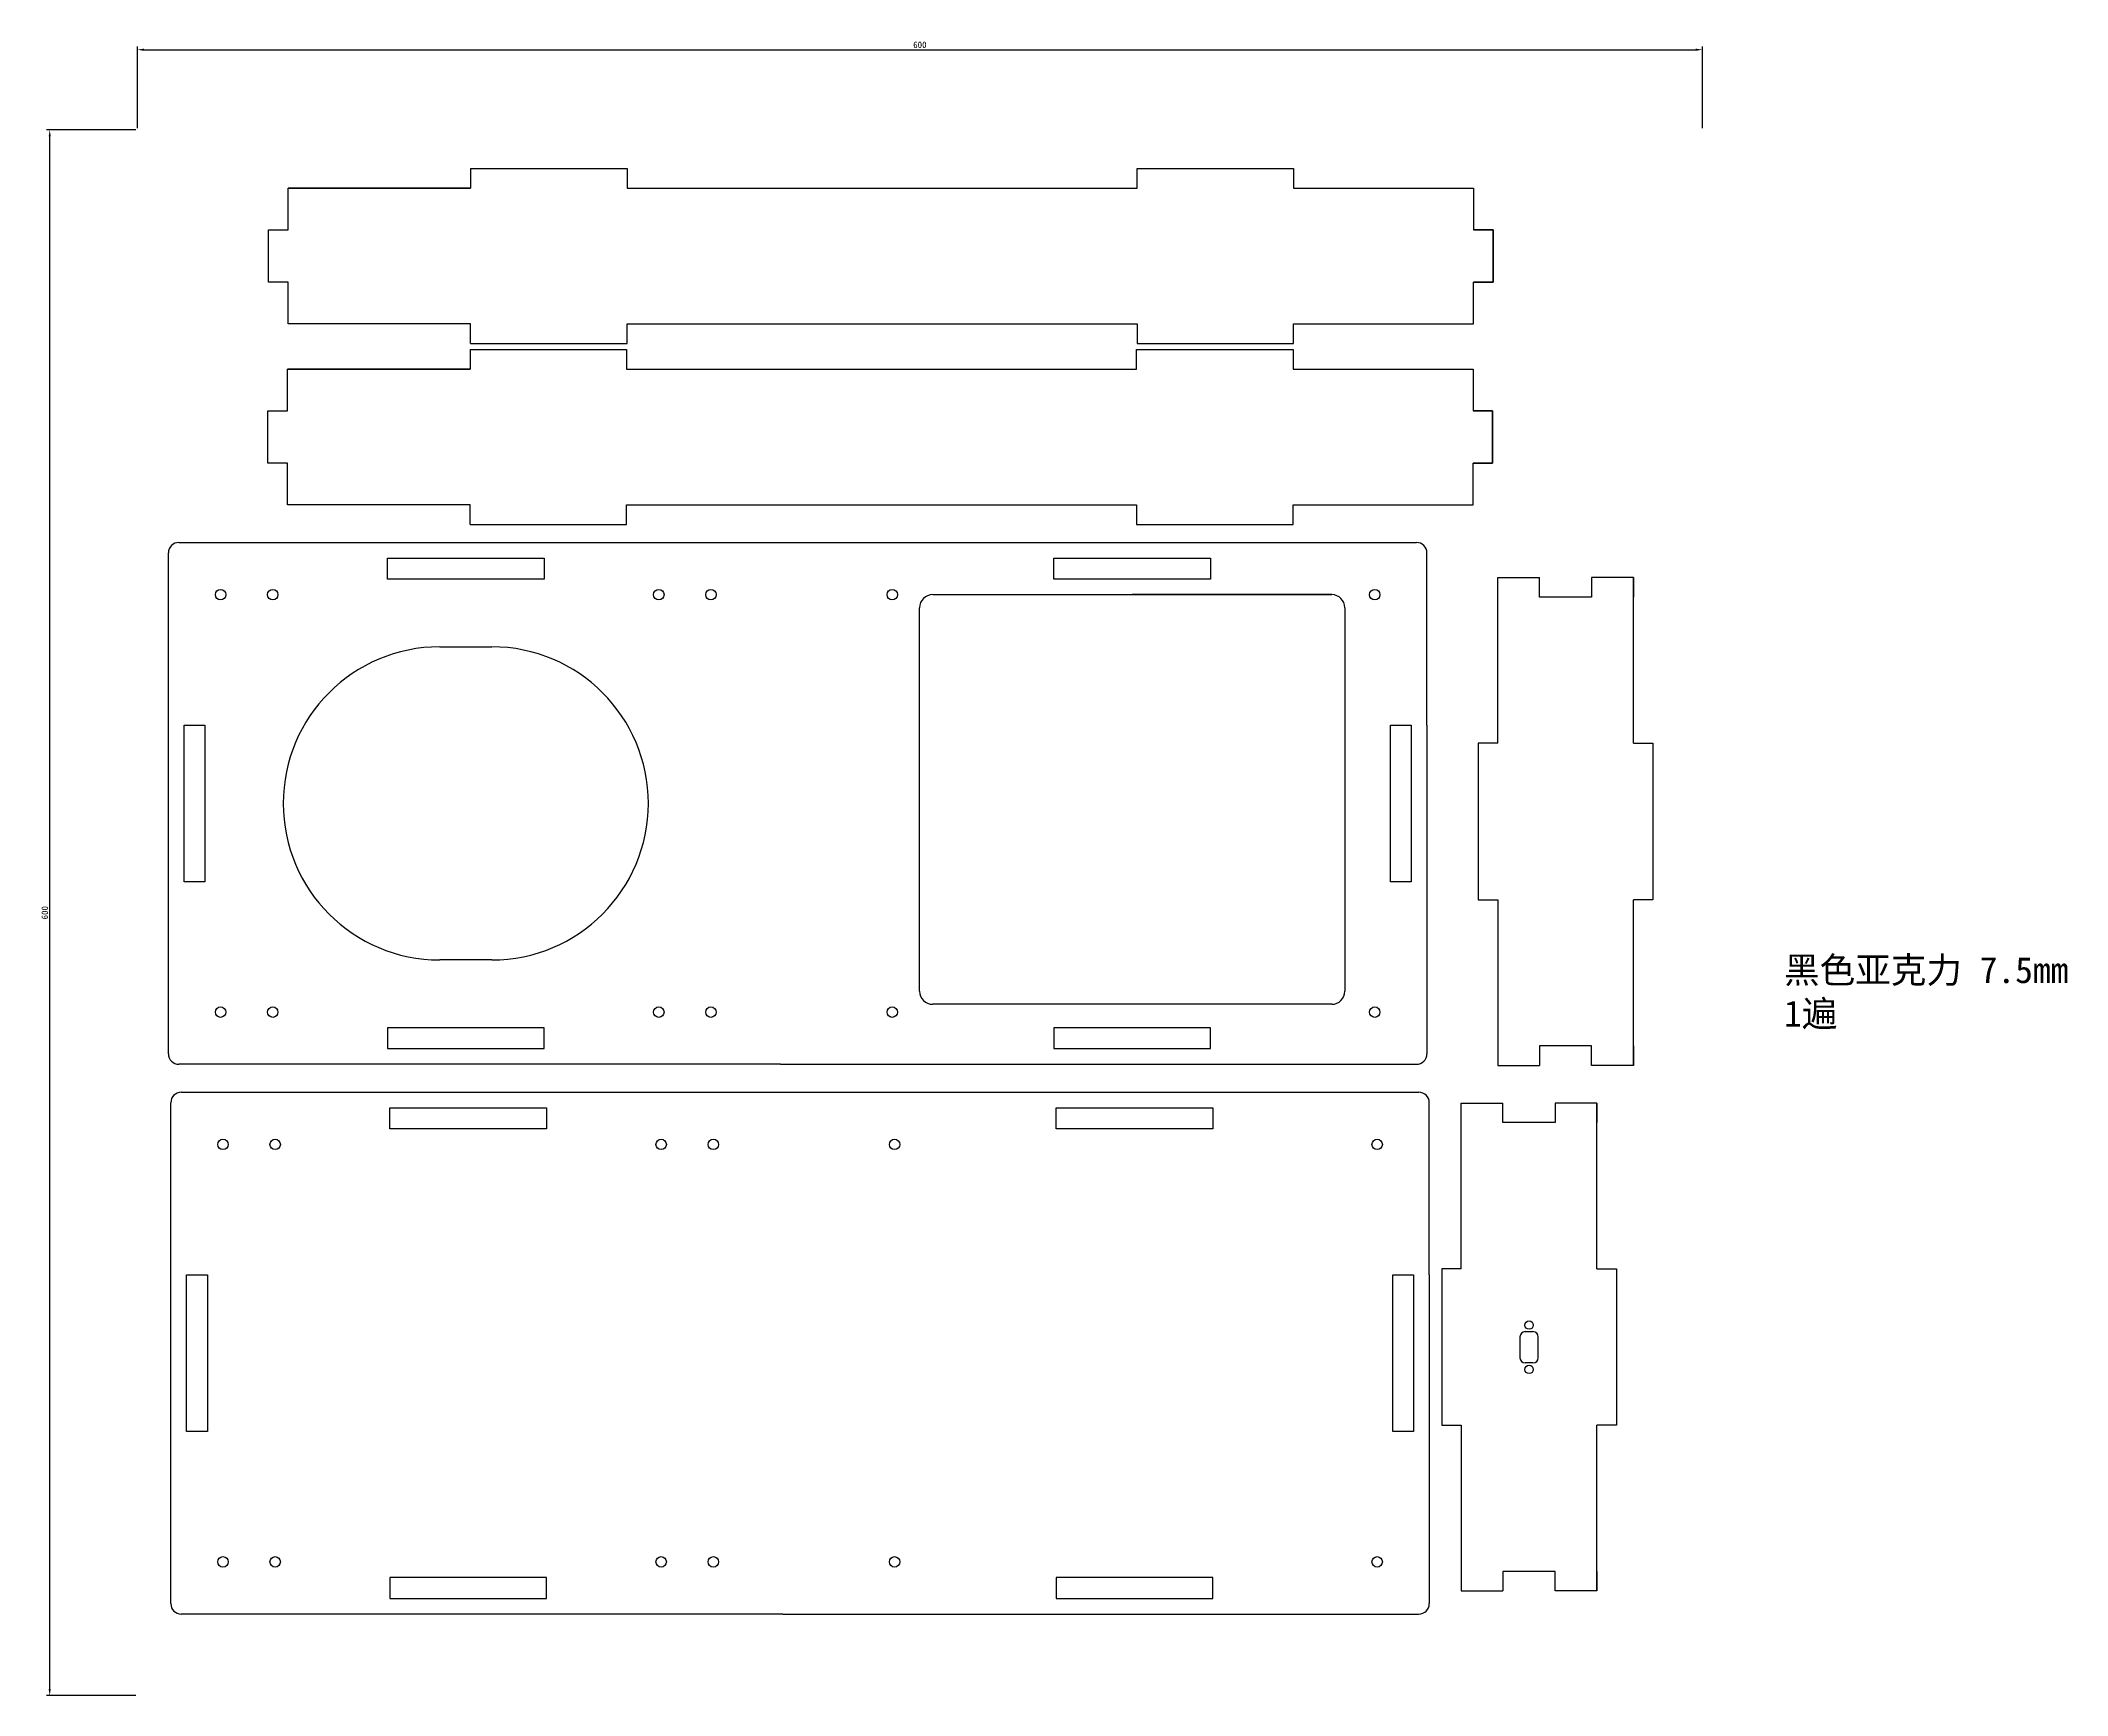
# Model space of a CAD drawing. Header units: millimetres. Extents: x -62 to 715, y -21 to 613.
import ezdxf

# ---------------------------------------------------------------- set-up
doc = ezdxf.new("R2010")
doc.units = ezdxf.units.MM
doc.layers.add('TOP_PANEL', color=7, linetype='Continuous')
doc.dimstyles.new('ISO-25', dxfattribs={"dimtxt": 2.5, "dimasz": 2.5, "dimexe": 1.25, "dimexo": 0.625, "dimtad": 1, "dimtxsty": 'Standard', "dimcen": 2.5, "dimadec": 0, "dimazin": 0, "dimtfac": 1, "dimtmove": 0, "dimatfit": 3, "dimfxl": 1, "dimarcsym": 0})

# ---------------------------------------------------------------- blocks, each defined once
blk = doc.blocks.new('*D26')
at = {"color": 0, "lineweight": -2, "transparency": 16777216}
for p, q in [((-25.13, 579.1), (-59.37, 579.1)), ((-58.12, -18.4), (-58.12, 576.6)), ((-25.13, -20.9), (-59.37, -20.9))]:
    blk.add_line(p, q, dxfattribs=at)
at = {"color": 0, "transparency": 16777216}
for points in [[(-58.53, 576.6), (-57.7, 576.6), (-58.12, 579.1)], [(-58.53, -18.4), (-57.7, -18.4), (-58.12, -20.9)]]:
    blk.add_solid(points, dxfattribs=at)
at = {"layer": 'Defpoints', "color": 0, "transparency": 16777216}
for p in [(-58.12, 579.1), (-24.5, 579.1), (-24.5, -20.9)]:
    blk.add_point(p, dxfattribs=at)
at = {"color": 0, "transparency": 16777216, "insert": (-59.99, 279.1), "char_height": 2.5, "attachment_point": 5, "rotation": 90}
blk.add_mtext('600', dxfattribs=at)
blk = doc.blocks.new('*D25')
at = {"color": 0, "lineweight": -2, "transparency": 16777216}
for p, q in [((-24.5, 579.73), (-24.5, 611.11)), ((-22, 609.86), (573, 609.86)), ((575.5, 579.73), (575.5, 611.11))]:
    blk.add_line(p, q, dxfattribs=at)
at = {"color": 0, "transparency": 16777216}
for points in [[(-22, 610.27), (-22, 609.44), (-24.5, 609.86)], [(573, 610.27), (573, 609.44), (575.5, 609.86)]]:
    blk.add_solid(points, dxfattribs=at)
at = {"layer": 'Defpoints', "color": 0, "transparency": 16777216}
for p in [(575.5, 609.86), (-24.5, 579.1), (575.5, 579.1)]:
    blk.add_point(p, dxfattribs=at)
at = {"color": 0, "transparency": 16777216, "insert": (275.5, 611.73), "char_height": 2.5, "attachment_point": 5}
blk.add_mtext('600', dxfattribs=at)

msp = doc.modelspace()

# ---------------------------------------------------------------- linework, layer by layer
for p, q in [((103.272, 564.27), (163.272, 564.27)), ((103.272, 564.27), (103.272, 556.77)), ((103.272, 564.27), (163.272, 564.27)), ((103.272, 564.27), (103.272, 556.77)), ((163.272, 564.27), (163.272, 556.77)), ((163.272, 564.27), (163.272, 556.77)), ((358.772, 556.77), (358.772, 564.27)), ((358.772, 564.27), (418.772, 564.27)), ((418.772, 564.27), (418.772, 556.77)), ((33.272, 556.77), (103.272, 556.77)), ((33.272, 540.77), (33.272, 556.77)), ((103.272, 556.77), (33.272, 556.77)), ((163.272, 556.77), (336.181, 556.77)), ((163.272, 556.77), (336.181, 556.77)), ((336.181, 556.77), (358.772, 556.77)), ((418.772, 556.77), (487.772, 556.77)), ((465.272, 556.77), (487.772, 556.77)), ((487.772, 556.77), (487.772, 540.77)), ((487.772, 556.77), (487.772, 540.77)), ((25.772, 520.77), (25.772, 540.77)), ((25.772, 540.77), (33.272, 540.77)), ((495.272, 540.77), (487.772, 540.77)), ((487.772, 540.77), (495.272, 540.77)), ((495.272, 520.77), (495.272, 540.77)), ((495.272, 540.77), (495.272, 520.77)), ((33.272, 520.77), (25.772, 520.77)), ((33.272, 504.77), (33.272, 520.77)), ((487.772, 504.77), (487.772, 520.77)), ((487.772, 520.77), (495.272, 520.77)), ((487.772, 504.77), (487.772, 520.77)), ((495.272, 520.77), (487.772, 520.77)), ((103.272, 504.77), (33.272, 504.77)), ((103.272, 497.27), (103.272, 504.77)), ((163.272, 504.77), (336.181, 504.77)), ((163.272, 497.27), (163.272, 504.77)), ((336.181, 504.77), (358.772, 504.77)), ((358.772, 504.77), (358.772, 497.27)), ((418.772, 497.27), (418.772, 504.77)), ((418.772, 504.77), (487.772, 504.77)), ((103.076, 494.952), (163.076, 494.952)), ((103.076, 494.952), (103.076, 487.452)), ((103.076, 494.952), (163.076, 494.952)), ((103.076, 494.952), (103.076, 487.452)), ((103.272, 497.27), (163.272, 497.27)), ((163.076, 494.952), (163.076, 487.452)), ((163.076, 494.952), (163.076, 487.452)), ((358.576, 487.452), (358.576, 494.952)), ((358.576, 494.952), (418.576, 494.952)), ((358.772, 497.27), (418.772, 497.27)), ((418.576, 494.952), (418.576, 487.452)), ((33.076, 487.452), (103.076, 487.452)), ((33.076, 471.452), (33.076, 487.452)), ((103.076, 487.452), (33.076, 487.452)), ((163.076, 487.452), (335.985, 487.452)), ((163.076, 487.452), (335.985, 487.452)), ((335.985, 487.452), (358.576, 487.452)), ((418.576, 487.452), (487.576, 487.452)), ((465.076, 487.452), (487.576, 487.452)), ((487.576, 487.452), (487.576, 471.452)), ((487.576, 487.452), (487.576, 471.452)), ((25.576, 451.452), (25.576, 471.452)), ((25.576, 471.452), (33.076, 471.452)), ((495.076, 471.452), (487.576, 471.452)), ((487.576, 471.452), (495.076, 471.452)), ((495.076, 451.452), (495.076, 471.452)), ((495.076, 471.452), (495.076, 451.452)), ((33.076, 451.452), (25.576, 451.452)), ((33.076, 435.452), (33.076, 451.452)), ((487.576, 435.452), (487.576, 451.452)), ((487.576, 451.452), (495.076, 451.452)), ((487.576, 435.452), (487.576, 451.452)), ((495.076, 451.452), (487.576, 451.452)), ((103.076, 435.452), (33.076, 435.452)), ((103.076, 427.952), (103.076, 435.452)), ((163.076, 435.452), (335.985, 435.452)), ((163.076, 427.952), (163.076, 435.452)), ((335.985, 435.452), (358.576, 435.452)), ((358.576, 435.452), (358.576, 427.952)), ((418.576, 427.952), (418.576, 435.452)), ((418.576, 435.452), (487.576, 435.452)), ((103.076, 427.952), (163.076, 427.952)), ((358.576, 427.952), (418.576, 427.952)), ((222.019, 420.998), (244.61, 420.998)), ((469.909, 350.998), (469.909, 416.998)), ((497.066, 407.597), (513.066, 407.597)), ((497.066, 400.097), (497.066, 407.597)), ((513.066, 400.097), (513.066, 407.597)), ((549.066, 407.597), (533.066, 407.597)), ((533.066, 407.597), (533.066, 400.097)), ((549.066, 407.597), (549.066, 400.097)), ((549.066, 400.097), (549.066, 407.597)), ((433.409, 400.998), (356.909, 400.998)), ((497.066, 344.097), (497.066, 400.097)), ((533.066, 400.097), (513.066, 400.097)), ((549.066, 344.097), (549.066, 400.097)), ((91.409, 380.998), (111.409, 380.998)), ((469.909, 350.998), (469.909, 224.998)), ((497.066, 344.097), (489.566, 344.097)), ((489.566, 344.097), (489.566, 284.097)), ((549.066, 344.097), (556.566, 344.097)), ((556.566, 344.097), (556.566, 284.097)), ((489.566, 284.097), (497.066, 284.097)), ((497.066, 284.097), (497.066, 228.097)), ((556.566, 284.097), (549.066, 284.097)), ((549.066, 228.097), (549.066, 284.097)), ((111.409, 260.998), (91.409, 260.998)), ((497.066, 228.097), (497.066, 220.597)), ((513.066, 228.097), (513.066, 220.597)), ((533.066, 228.097), (513.066, 228.097)), ((533.066, 220.597), (533.066, 228.097)), ((549.066, 220.597), (549.066, 228.097)), ((549.066, 228.097), (549.066, 220.597)), ((222.019, 220.998), (244.61, 220.998)), ((244.61, 220.998), (465.909, 220.998)), ((497.066, 220.597), (513.066, 220.597)), ((549.066, 220.597), (533.066, 220.597)), ((222.93, 210.296), (245.521, 210.296)), ((470.82, 140.296), (470.82, 206.296)), ((483.069, 206.139), (499.069, 206.139)), ((483.069, 198.639), (483.069, 206.139)), ((499.069, 198.639), (499.069, 206.139)), ((535.069, 206.139), (519.069, 206.139)), ((519.069, 206.139), (519.069, 198.639)), ((535.069, 206.139), (535.069, 198.639)), ((535.069, 198.639), (535.069, 206.139)), ((483.069, 142.639), (483.069, 198.639)), ((519.069, 198.639), (499.069, 198.639)), ((535.069, 142.639), (535.069, 198.639)), ((470.82, 140.296), (470.82, 14.296)), ((483.069, 142.639), (475.569, 142.639)), ((475.569, 142.639), (475.569, 82.639)), ((483.069, 142.639), (475.569, 142.639)), ((475.569, 142.639), (475.569, 82.639)), ((535.069, 142.639), (542.569, 142.639)), ((535.069, 142.639), (542.569, 142.639)), ((542.569, 142.639), (542.569, 82.639)), ((542.569, 142.639), (542.569, 82.639)), ((505.569, 116.537), (505.569, 108.537)), ((512.569, 108.537), (512.569, 116.537)), ((475.569, 82.639), (483.069, 82.639)), ((475.569, 82.639), (483.069, 82.639)), ((483.069, 82.639), (483.069, 26.639)), ((542.569, 82.639), (535.069, 82.639)), ((542.569, 82.639), (535.069, 82.639)), ((535.069, 26.639), (535.069, 82.639)), ((483.069, 26.639), (483.069, 19.139)), ((499.069, 26.639), (499.069, 19.139)), ((519.069, 26.639), (499.069, 26.639)), ((519.069, 19.139), (519.069, 26.639)), ((535.069, 19.139), (535.069, 26.639)), ((535.069, 26.639), (535.069, 19.139)), ((483.069, 19.139), (499.069, 19.139)), ((535.069, 19.139), (519.069, 19.139)), ((222.93, 10.296), (245.521, 10.296)), ((245.521, 10.296), (466.82, 10.296))]:
    msp.add_line(p, q)
at = {"color": 7}
for p, q in [((507.569, 118.537), (510.569, 118.537)), ((510.569, 106.537), (507.569, 106.537))]:
    msp.add_line(p, q, dxfattribs=at)
for points in [[(71.409, 414.998), (131.409, 414.998), (131.409, 406.998), (71.409, 406.998)], [(326.909, 414.998), (386.909, 414.998), (386.909, 406.998), (326.909, 406.998)], [(1.409, 350.998), (1.409, 290.998), (-6.591, 290.998), (-6.591, 350.998)], [(463.909, 350.998), (463.909, 290.998), (455.909, 290.998), (455.909, 350.998)], [(71.409, 226.998), (131.409, 226.998), (131.409, 234.998), (71.409, 234.998)], [(326.909, 226.998), (386.909, 226.998), (386.909, 234.998), (326.909, 234.998)], [(72.32, 204.296), (132.32, 204.296), (132.32, 196.296), (72.32, 196.296)], [(327.82, 204.296), (387.82, 204.296), (387.82, 196.296), (327.82, 196.296)], [(2.32, 140.296), (2.32, 80.296), (-5.68, 80.296), (-5.68, 140.296)], [(464.82, 140.296), (464.82, 80.296), (456.82, 80.296), (456.82, 140.296)], [(72.32, 16.296), (132.32, 16.296), (132.32, 24.296), (72.32, 24.296)], [(327.82, 16.296), (387.82, 16.296), (387.82, 24.296), (327.82, 24.296)]]:
    msp.add_lwpolyline(points, close=True)
for centre in [(509.069, 121.037), (509.069, 104.037)]:
    msp.add_circle(centre, 1.6)
for centre, radius, start, end in [((465.909, 416.998), 4, 0, 90), ((91.409, 320.998), 60, 90, 270), ((111.409, 320.998), 60, 270, 90), ((465.909, 224.998), 4, 270, 0), ((466.82, 206.296), 4, 0, 90), ((507.569, 116.537), 2, 90, 180), ((510.569, 116.537), 2, 0, 90), ((507.569, 108.537), 2, 180, 270), ((510.569, 108.537), 2, 270, 0), ((466.82, 14.296), 4, 270, 0)]:
    msp.add_arc(centre, radius, start, end)
at = {"layer": 'TOP_PANEL', "color": 7, "linetype": 'Continuous'}
for p, q in [((-8.591, 420.998), (222.019, 420.998)), ((244.61, 420.998), (465.909, 420.998)), ((-12.591, 224.998), (-12.591, 416.998)), ((280.409, 400.998), (433.409, 400.998)), ((275.409, 248.998), (275.409, 395.998)), ((438.409, 395.998), (438.409, 248.998)), ((433.409, 243.998), (280.409, 243.998)), ((222.019, 220.998), (-8.591, 220.998)), ((-7.68, 210.296), (222.93, 210.296)), ((245.521, 210.296), (466.82, 210.296)), ((-11.68, 14.296), (-11.68, 206.296)), ((222.93, 10.296), (-7.68, 10.296))]:
    msp.add_line(p, q, dxfattribs=at)
for centre in [(7.409, 400.998), (27.409, 400.998), (175.409, 400.998), (195.409, 400.998), (264.909, 400.998), (449.909, 400.998), (7.409, 240.998), (27.409, 240.998), (175.409, 240.998), (195.409, 240.998), (264.909, 240.998), (449.909, 240.998), (8.32, 190.296), (28.32, 190.296), (176.32, 190.296), (196.32, 190.296), (265.82, 190.296), (450.82, 190.296), (8.32, 30.296), (28.32, 30.296), (176.32, 30.296), (196.32, 30.296), (265.82, 30.296), (450.82, 30.296)]:
    msp.add_circle(centre, 2, dxfattribs=at)
for centre, radius, start, end in [((-8.591, 416.998), 4, 90, 180), ((280.409, 395.998), 5, 90, 180), ((433.409, 395.998), 5, 0, 90), ((280.409, 248.998), 5, 180, 270), ((433.409, 248.998), 5, 270, 0), ((-8.591, 224.998), 4, 180, 270), ((-7.68, 206.296), 4, 90, 180), ((-7.68, 14.296), 4, 180, 270)]:
    msp.add_arc(centre, radius, start, end, dxfattribs=at)

# ---------------------------------------------------------------- texts
at = {"insert": (606.838, 262.137), "char_height": 10, "attachment_point": 1}
msp.add_mtext_dynamic_manual_height_columns('{\\fSimSun|b0|i0|c134|p2;黑色亚克力} 7.5mm\\P{\\fSimSun|b0|i0|c134|p2;1遍}', width=132.14771, gutter_width=50, heights=[34.88], dxfattribs=at)

# ---------------------------------------------------------------- dimensions: what is measured, and where the dimension line sits
at = {"color": 242, "true_color": 0xcd2027}
dim = msp.add_linear_dim(base=(575.499, 609.857), p1=(-24.501, 579.104), p2=(575.499, 579.104), dimstyle='ISO-25', dxfattribs=at)
dim.commit()
dim.dimension.update_dxf_attribs({"geometry": '*D25', "text_midpoint": (275.499, 611.732)})
dim = msp.add_linear_dim(base=(-58.115, 579.104), p1=(-24.501, -20.896), p2=(-24.501, 579.104), angle=90, dimstyle='ISO-25', dxfattribs=at)
dim.commit()
dim.dimension.update_dxf_attribs({"geometry": '*D26', "text_midpoint": (-59.99, 279.104)})

doc.saveas('drawing.dxf')
